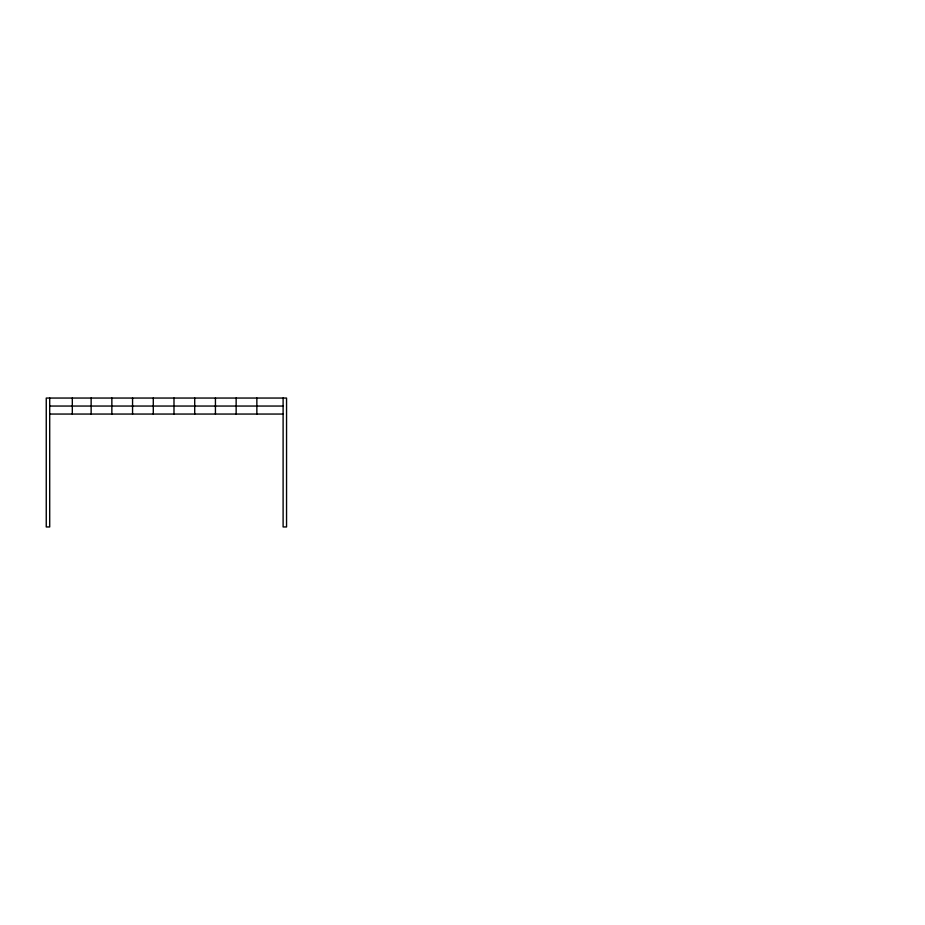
<?xml version="1.0" encoding="UTF-8"?>
<svg xmlns="http://www.w3.org/2000/svg" width="925" height="925" viewBox="0 0 925 925"><rect width="100%" height="100%" fill="white"/><g stroke="black" fill="none" stroke-linecap="round" stroke-linejoin="round"><path stroke-width="1.39" d="M49.707 406.052L283.108 406.052M49.707 414.053L283.108 414.053M283.108 398.051L283.108 526.949L286.553 526.949L286.553 398.051L46.25 398.051L46.25 526.949L49.707 526.949L49.707 398.051M256.861 398.051L256.861 414.053M236.141 398.051L236.141 414.053M215.433 398.051L215.433 414.053M194.713 398.051L194.713 414.053M173.992 398.051L173.992 414.053M153.284 398.051L153.284 414.053M132.564 398.051L132.564 414.053M111.856 398.051L111.856 414.053M91.136 398.051L91.136 414.053M72.312 398.051L72.312 414.053"/></g></svg>
